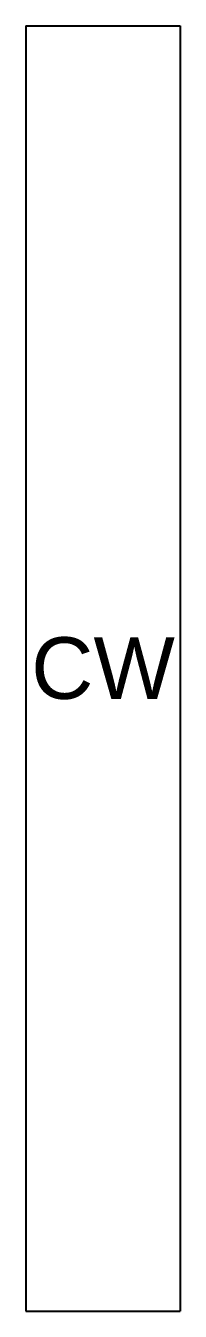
# Model space of a CAD drawing. Header units: millimetres. Extents: x -191 to 6553, y -2393 to 721.
# Drawn here: x 3151.95 to 3156.95, y 378.21 to 419.96 of the extents above; entities that cross this region are included whole.
import ezdxf

# ---------------------------------------------------------------- set-up
doc = ezdxf.new("R2010")
doc.units = ezdxf.units.MM

msp = doc.modelspace()

# ---------------------------------------------------------------- linework, layer by layer
for p, q in [((3151.953, 419.959), (3156.953, 419.959)), ((3151.953, 419.959), (3151.953, 378.209)), ((3156.953, 419.959), (3156.953, 378.209)), ((3151.953, 378.209), (3156.953, 378.209))]:
    msp.add_line(p, q)

# ---------------------------------------------------------------- texts
at = {"insert": (3154.453, 399.084), "char_height": 2, "width": 5, "attachment_point": 5}
msp.add_mtext('{\\fArial|b0|i0|c238|p0;CW}', dxfattribs=at)

doc.saveas('drawing.dxf')
